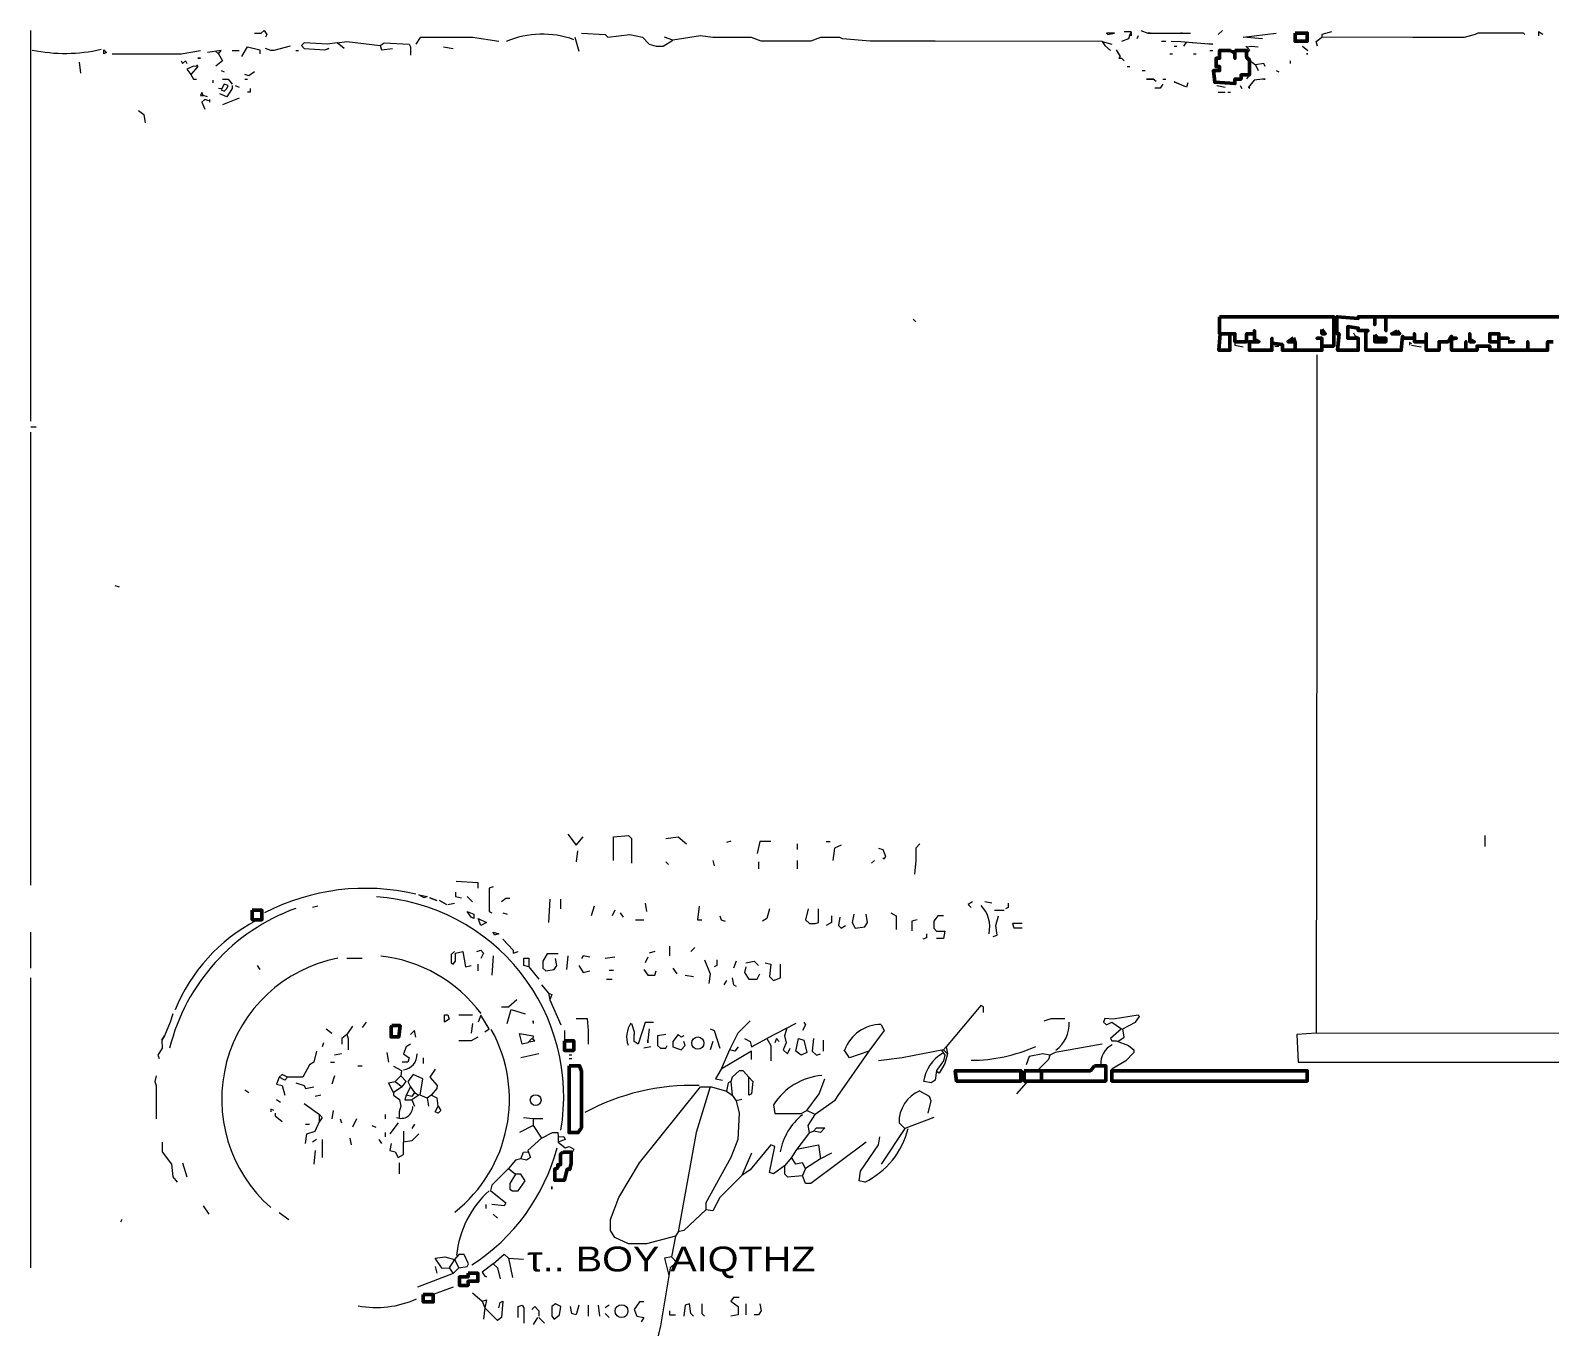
# Model space of a CAD drawing. Header units: metres. Extents: x 0.1 to 33.2, y 0 to 25.4.
# Drawn here: x 0.1 to 7.09, y 19.47 to 25.43 of the extents above; entities that cross this region are included whole.
import ezdxf

# ---------------------------------------------------------------- set-up
doc = ezdxf.new("R2010")
doc.units = ezdxf.units.M
for name, color, linetype, lineweight in [('P2D_GRAMMES', 7, 'Continuous', 18), ('P2D_MIKRA', 8, 'Continuous', 13), ('P2D_TOIXOI', 7, 'Continuous', 50), ('P2D_TOXA', 7, 'Continuous', 18)]:
    doc.layers.add(name, color=color, linetype=linetype, lineweight=lineweight)
doc.layers.add('P2D_KEIMENA', color=7, linetype='Continuous')
doc.styles.add('ARIAL', font='arial.ttf')

msp = doc.modelspace()

# ---------------------------------------------------------------- linework, layer by layer
at = {"layer": 'P2D_GRAMMES'}
for p, q in [((0.103301, 25.428575), (0.103301, 23.631525)), ((2.606675, 25.396825), (2.625725, 25.333325)), ((5.032375, 25.377775), (5.076825, 25.365075)), ((5.165725, 25.422225), (5.133975, 25.422225)), ((5.165725, 25.422225), (5.159375, 25.409525)), ((5.197475, 25.403175), (5.191125, 25.390475)), ((5.210175, 25.428575), (5.241925, 25.416556)), ((5.305425, 25.378416), (5.324475, 25.378416)), ((5.349875, 25.378416), (5.394325, 25.377775)), ((5.407025, 25.355673), (5.421442, 25.375417)), ((5.446651, 25.373225), (5.459256, 25.372129)), ((5.584825, 25.428575), (5.565775, 25.409525)), ((5.919289, 25.415875), (5.919289, 25.390475)), ((5.97535, 25.416556), (5.97535, 25.396825)), ((6.086475, 25.422225), (6.042297, 25.409525)), ((6.042297, 25.409525), (6.042297, 25.396825)), ((1.031875, 25.3365), (1.063625, 25.3365)), ((1.323975, 25.3365), (1.336675, 25.3365)), ((5.343525, 25.320625), (5.356225, 25.320625)), ((5.362575, 25.355673), (5.375275, 25.355673)), ((5.451475, 25.320625), (5.464175, 25.320625)), ((5.527675, 25.3365), (5.540375, 25.3365)), ((5.591175, 25.3365), (5.603875, 25.3365)), ((5.61975, 25.3365), (5.642769, 25.3365)), ((5.709104, 25.29205), (5.737225, 25.269825)), ((5.953125, 25.355673), (5.978525, 25.3365)), ((0.327025, 25.282525), (0.333375, 25.231725)), ((0.873125, 25.262465), (0.841375, 25.225375)), ((0.981075, 25.244425), (0.993775, 25.238075)), ((5.146675, 25.262465), (5.159375, 25.262465)), ((5.216525, 25.244115), (5.229225, 25.244115)), ((5.709104, 25.22422), (5.696438, 25.206325)), ((5.737225, 25.269825), (5.749925, 25.244115)), ((5.832475, 25.244425), (5.845175, 25.238075)), ((5.895975, 25.288875), (5.895975, 25.276175)), ((0.942975, 25.199975), (0.942975, 25.187275)), ((0.968375, 25.162698), (0.983944, 25.161264)), ((5.311775, 25.204921), (5.324475, 25.204921)), ((0.917575, 25.123775), (0.89821, 25.129977)), ((0.103301, 23.580725), (0.103301, 21.497925)), ((4.175125, 21.612225), (4.168775, 21.548725)), ((4.175125, 21.631275), (4.175125, 21.612225)), ((4.175125, 21.631275), (4.175125, 21.612225)), ((2.022475, 21.409025), (2.054225, 21.415375)), ((2.492375, 21.434425), (2.486025, 21.326475)), ((0.103301, 21.282025), (0.103301, 21.116925)), ((2.395008, 21.123275), (2.441575, 21.066125)), ((0.103301, 21.072475), (0.103301, 19.738975)), ((2.454275, 21.040725), (2.486025, 21.002625)), ((2.486025, 21.002625), (2.492375, 20.970875)), ((2.492375, 20.970875), (2.543175, 20.856575)), ((1.584325, 20.850225), (1.558925, 20.812125)), ((2.558785, 20.831175), (2.558785, 20.783104)), ((2.667635, 20.831175), (2.667635, 20.818475)), ((2.667635, 20.831175), (2.667635, 20.818475)), ((2.867025, 20.862925), (2.879725, 20.824825)), ((2.879725, 20.824825), (2.879725, 20.812125)), ((2.879725, 20.824825), (2.879725, 20.812125)), ((3.622675, 20.862925), (3.489325, 20.793075)), ((2.667635, 20.818475), (2.667635, 20.767675)), ((4.314825, 20.754975), (4.302125, 20.742275)), ((4.314825, 20.754975), (4.321175, 20.723225)), ((3.317875, 20.742275), (3.279775, 20.653375)), ((4.302125, 20.742275), (4.321175, 20.723225)), ((3.279775, 20.653375), (3.254375, 20.608925)), ((0.681311, 20.545425), (0.681311, 20.494625)), ((0.681311, 20.545425), (0.681311, 20.532725)), ((1.851025, 20.570825), (1.831975, 20.532725)), ((3.254375, 20.608925), (3.286125, 20.602575)), ((3.305175, 20.551775), (3.330575, 20.532725)), ((0.681311, 20.494625), (0.681311, 20.481925)), ((0.681311, 20.494625), (0.681311, 20.481925)), ((0.681311, 20.481925), (0.681311, 20.424775)), ((1.362075, 20.494625), (1.433262, 20.443825)), ((1.927225, 20.520025), (1.933575, 20.481925)), ((3.375025, 20.513675), (3.349625, 20.507325)), ((3.800475, 20.507325), (3.711575, 20.443825)), ((3.813175, 20.526375), (3.800475, 20.507325)), ((3.813175, 20.526375), (3.800475, 20.507325)), ((4.098925, 20.405725), (4.124325, 20.380325)), ((4.257675, 20.431125), (4.124325, 20.380325)), ((1.819275, 20.367625), (1.819275, 20.316825)), ((2.416175, 20.393025), (2.352675, 20.361275)), ((2.530475, 20.342225), (2.530475, 20.316825)), ((3.686175, 20.361153), (3.705225, 20.367625)), ((4.124325, 20.380325), (4.016375, 20.215225)), ((3.419475, 20.266025), (3.375025, 20.164425)), ((3.787775, 20.266025), (3.736975, 20.240625)), ((2.301875, 20.196175), (2.333625, 20.170447)), ((3.667125, 20.196175), (3.654425, 20.164425)), ((3.736975, 20.240625), (3.667125, 20.196175)), ((3.070225, 19.885025), (3.051175, 19.789775)), ((2.054225, 19.777075), (2.028825, 19.738975)), ((2.047875, 19.713575), (1.882775, 19.650075)), ((1.965325, 19.745325), (1.971675, 19.714766)), ((2.028825, 19.738975), (2.047875, 19.713575)), ((2.073275, 19.738975), (2.047875, 19.713575)), ((2.047875, 19.650075), (1.9558, 19.616015)), ((2.136775, 19.624675), (2.181225, 19.586575)), ((2.181225, 19.586575), (2.193925, 19.554825)), ((2.193925, 19.554825), (2.187575, 19.504025))]:
    msp.add_line(p, q, dxfattribs=at)
for points in [[(1.514475, 25.371425), (1.470025, 25.365075), (1.362075, 25.371425), (1.349375, 25.358725), (1.362075, 25.346025), (1.457325, 25.339675), (1.476375, 25.346025), (1.46685, 25.34285)], [(1.546225, 25.346025), (1.514475, 25.371425), (1.558925, 25.377775), (1.711325, 25.358725)], [(1.711325, 25.358725), (1.730375, 25.371425), (1.844675, 25.365075), (1.851025, 25.352375), (1.851025, 25.314275)], [(2.257425, 25.377775), (2.136775, 25.395337), (1.895475, 25.395337), (1.876425, 25.365075)], [(2.638425, 25.415875), (2.746375, 25.409525), (2.759075, 25.396825), (2.860675, 25.409525), (2.917825, 25.396825), (2.949575, 25.365075), (2.981325, 25.355673), (3.013075, 25.355673), (3.057525, 25.384125), (3.019425, 25.396825)], [(5.032375, 25.377775), (4.264025, 25.378416), (3.965575, 25.378416), (3.838575, 25.390475), (3.825875, 25.395337), (3.736975, 25.395337), (3.692525, 25.378416), (3.463925, 25.378416), (3.419475, 25.395337), (3.241675, 25.395337), (3.184525, 25.403175), (3.057525, 25.384125)], [(5.032375, 25.377775), (5.045075, 25.358725), (5.070475, 25.3365), (5.070475, 25.3365)], [(5.159375, 25.409525), (5.153025, 25.390475), (5.121275, 25.377775)], [(5.165725, 25.422225), (5.165725, 25.403175), (5.159375, 25.409525)], [(5.254625, 25.416556), (5.241925, 25.416556), (5.349875, 25.416556)], [(5.343525, 25.416556), (5.400675, 25.416556), (5.394325, 25.416556)], [(5.394325, 25.377775), (5.540375, 25.365075), (5.515714, 25.367219)], [(5.400675, 25.416556), (5.438775, 25.416556), (5.438775, 25.416556)], [(5.768975, 25.390475), (5.680075, 25.396825), (5.832475, 25.416556)], [(6.022975, 25.355673), (6.016625, 25.377775), (6.042297, 25.396825)], [(6.975475, 25.409525), (6.969125, 25.416556), (6.759575, 25.416556), (6.746875, 25.409525), (6.696075, 25.395337), (6.461125, 25.395337), (6.042297, 25.396825)], [(0.479425, 25.320625), (0.796925, 25.320625), (0.885825, 25.3365)], [(0.873125, 25.300359), (0.885825, 25.300359), (0.873125, 25.300359)], [(0.953905, 25.332425), (0.968375, 25.320625), (0.981075, 25.3365), (0.917575, 25.326975)], [(0.968375, 25.320625), (0.987425, 25.288875), (0.955675, 25.263475)], [(1.076325, 25.307925), (1.101725, 25.352375), (1.158875, 25.339675), (1.158875, 25.320625), (1.158875, 25.320625)], [(1.298575, 25.355673), (1.222375, 25.3365), (1.209675, 25.3365), (1.184275, 25.346025)], [(1.711325, 25.358725), (1.717675, 25.339675), (1.768475, 25.346025)], [(5.095875, 25.339675), (5.114925, 25.307925), (5.108575, 25.300359), (5.121275, 25.300359), (5.133975, 25.288875), (5.133975, 25.288875)], [(5.692775, 25.355673), (5.709104, 25.339675), (5.696438, 25.320625)], [(5.696015, 25.352499), (5.718175, 25.355673), (5.749925, 25.352375)], [(5.972175, 25.320625), (5.978525, 25.320625), (5.972175, 25.320625)], [(0.866775, 25.269825), (0.873125, 25.262465), (0.854075, 25.263475), (0.822325, 25.250775), (0.841375, 25.225375)], [(0.841375, 25.225375), (0.854075, 25.204921), (0.866775, 25.204921), (0.866775, 25.204921)], [(5.781675, 25.262465), (5.775325, 25.276175), (5.737225, 25.269825)], [(5.280025, 25.193625), (5.267325, 25.204921), (5.235575, 25.204921), (5.267325, 25.204921)], [(5.426075, 25.187275), (5.419725, 25.168225), (5.362575, 25.191954), (5.389656, 25.18071)], [(5.775325, 25.204921), (5.781675, 25.204921), (5.768975, 25.204921), (5.730875, 25.199975), (5.705475, 25.168225)], [(5.705475, 25.168225), (5.711825, 25.162698), (5.705475, 25.168225)], [(6.019438, 23.936325), (6.019438, 22.901275), (6.016625, 20.818475)], [(7.263253, 23.180675), (7.263253, 22.063075), (7.267002, 21.389975), (7.27075, 20.816258), (6.016625, 20.818475)], [(2.784475, 21.612225), (2.784475, 21.720175), (2.854325, 21.726525), (2.867025, 21.713825), (2.867025, 21.599525)], [(3.025775, 21.713825), (3.082925, 21.720175), (3.121025, 21.688425)], [(4.194175, 21.688425), (4.175125, 21.669375), (4.175125, 21.631275)], [(1.939925, 21.440775), (1.971675, 21.428075), (1.939925, 21.440775)], [(1.984375, 21.428075), (2.016125, 21.409025), (1.984375, 21.428075)], [(4.524375, 21.415375), (4.492625, 21.421725), (4.492625, 21.421725)], [(4.302125, 21.358225), (4.276725, 21.358225), (4.257675, 21.332825), (4.257675, 21.301075), (4.270375, 21.287921), (4.308475, 21.287921), (4.302125, 21.254085), (4.270375, 21.254085)], [(4.530725, 21.262975), (4.549775, 21.269325), (4.543425, 21.313775), (4.556125, 21.358225)], [(2.276475, 21.250275), (2.3241, 21.199475), (2.3241, 21.186775), (2.346325, 21.193125), (2.346325, 21.193125)], [(2.339975, 20.970875), (2.301875, 20.938191), (2.270125, 20.938191)], [(2.486025, 21.002625), (2.500539, 20.996275), (2.492375, 20.970875)], [(0.758825, 20.907375), (0.746125, 20.869275), (0.720725, 20.805775)], [(2.193925, 20.824825), (2.212975, 20.837525), (2.174875, 20.901025), (2.162175, 20.869275)], [(2.295525, 20.862925), (2.314575, 20.926425), (2.378075, 20.907375)], [(4.486275, 20.913725), (4.486275, 20.939125), (4.473575, 20.945475), (4.314825, 20.754975)], [(5.104441, 20.779839), (5.133975, 20.799425), (5.127625, 20.837525), (5.184775, 20.869275), (5.203825, 20.894675), (5.197475, 20.901025), (5.083175, 20.881975), (5.045075, 20.885227), (5.038725, 20.869275), (5.051425, 20.856575), (5.076825, 20.869275), (5.121275, 20.837525), (5.070475, 20.793075), (5.076825, 20.783104), (5.095875, 20.783104), (5.153025, 20.761325), (5.178425, 20.742275), (5.178425, 20.729575), (5.140325, 20.691475), (5.076183, 20.653375), (5.076183, 20.608925)], [(1.876425, 20.799425), (1.870075, 20.831175), (1.851025, 20.812125)], [(2.613025, 20.885227), (2.663825, 20.885227), (2.667635, 20.831175)], [(2.968625, 20.867773), (2.930525, 20.867773), (2.898775, 20.767675), (2.879725, 20.780375), (2.879725, 20.812125)], [(3.413125, 20.875625), (3.355975, 20.818475), (3.317875, 20.742275)], [(3.582101, 20.841672), (3.571875, 20.805775), (3.578225, 20.774025), (3.565525, 20.742275), (3.584575, 20.723225), (3.597275, 20.748625)], [(4.016375, 20.856575), (4.029075, 20.831175), (3.959225, 20.735925), (3.813175, 20.526375)], [(4.765675, 20.875625), (4.797425, 20.885227), (4.860925, 20.885227), (4.860925, 20.885227)], [(0.708025, 20.786725), (0.70866, 20.748625), (0.688975, 20.716875), (0.695325, 20.701)], [(0.720725, 20.805775), (0.708025, 20.786725), (0.720725, 20.805775)], [(1.558925, 20.812125), (1.535642, 20.793075), (1.535642, 20.767675)], [(1.558925, 20.812125), (1.56467, 20.793075), (1.56467, 20.742275)], [(1.851025, 20.767675), (1.831975, 20.754975), (1.819275, 20.723225), (1.844675, 20.704175), (1.838325, 20.684721), (1.812925, 20.684721)], [(2.161721, 20.799425), (2.130425, 20.783104), (2.073275, 20.783104), (2.073275, 20.783104)], [(2.395314, 20.778564), (2.422525, 20.783104), (2.409825, 20.793075), (2.390775, 20.774025), (2.365375, 20.767675), (2.352675, 20.816258), (2.416175, 20.805775), (2.413753, 20.789991)], [(3.358092, 20.754975), (3.343275, 20.735925), (3.317875, 20.742275)], [(3.387725, 20.793075), (3.413125, 20.780375), (3.419475, 20.754975), (3.489325, 20.793075)], [(3.489325, 20.793075), (3.508375, 20.761325), (3.508375, 20.691475)], [(5.032375, 20.767675), (4.816475, 20.729575), (4.791075, 20.716875)], [(6.016625, 20.818475), (5.927725, 20.812125), (5.934075, 20.684721), (7.186155, 20.684721)], [(1.419225, 20.735925), (1.406525, 20.685125), (1.387475, 20.672425), (1.355725, 20.615275), (1.285875, 20.615275), (1.273175, 20.602575), (1.247775, 20.615275)], [(3.419475, 20.697825), (3.419475, 20.735925), (3.279775, 20.653375)], [(3.959225, 20.735925), (3.870325, 20.704175), (3.844925, 20.742275)], [(4.302125, 20.742275), (4.111625, 20.704175), (4.003675, 20.691475)], [(4.293577, 20.740565), (4.308475, 20.716875), (4.302125, 20.691475), (4.270375, 20.647025), (4.264025, 20.602575), (4.244975, 20.589875), (4.213225, 20.596225)], [(4.321175, 20.723225), (4.308475, 20.678775), (4.283075, 20.634325), (4.269613, 20.641691)], [(4.791075, 20.716875), (4.759325, 20.723225), (4.695825, 20.710525), (4.683125, 20.672425)], [(4.791075, 20.716875), (4.784725, 20.697825), (4.733925, 20.645464)], [(0.681311, 20.621625), (0.676275, 20.596225), (0.681311, 20.577175), (0.681311, 20.545425)], [(1.247775, 20.615275), (1.235075, 20.583525), (1.260475, 20.577175), (1.273175, 20.532725)], [(1.285875, 20.615275), (1.260475, 20.627975), (1.247775, 20.615275)], [(1.773254, 20.545425), (1.749425, 20.589875), (1.781175, 20.596225), (1.812925, 20.570825), (1.831975, 20.596225), (1.806575, 20.621625), (1.781175, 20.596225)], [(1.773254, 20.666075), (1.809956, 20.647025), (1.806575, 20.621625)], [(1.927225, 20.520025), (1.895475, 20.532725), (1.908175, 20.608925), (1.863725, 20.627975), (1.838325, 20.596225), (1.851025, 20.570825)], [(1.965325, 20.653375), (1.939925, 20.615275), (1.973629, 20.577175), (1.971675, 20.564475), (1.946275, 20.532725)], [(3.406775, 20.615275), (3.381375, 20.645464), (3.362325, 20.645464), (3.330575, 20.615275), (3.324225, 20.596225)], [(1.812925, 20.570825), (1.773254, 20.545425), (1.773254, 20.532725), (1.800225, 20.513675), (1.806575, 20.481925), (1.799194, 20.456525), (1.799194, 20.431125)], [(1.851025, 20.570825), (1.870075, 20.545425), (1.857375, 20.526375), (1.831975, 20.532725), (1.825625, 20.511807), (1.857375, 20.511807), (1.870075, 20.481925)], [(1.870075, 20.545425), (1.889125, 20.532725), (1.857375, 20.511807)], [(3.070225, 19.885025), (2.936875, 19.850034), (2.854325, 19.850034), (2.790825, 19.878675), (2.771775, 19.910425), (2.771775, 19.961225), (2.809875, 20.062825), (2.905125, 20.221575), (3.184525, 20.570825), (3.235325, 20.570825), (3.305175, 20.551775)], [(3.228975, 20.570825), (3.165475, 20.361275), (3.082925, 19.904075)], [(3.324225, 20.596225), (3.311525, 20.589875), (3.305175, 20.551775)], [(3.324225, 20.596225), (3.330575, 20.532725), (3.349625, 20.507325)], [(3.686175, 20.361153), (3.679825, 20.393025), (3.711575, 20.443825), (3.673475, 20.462875), (3.730625, 20.539075), (3.756025, 20.608925), (3.756025, 20.608925)], [(4.232275, 20.450175), (4.244975, 20.507325), (4.238625, 20.526375), (4.194175, 20.551775)], [(1.978025, 20.481925), (1.973629, 20.520025), (1.946275, 20.532725), (1.927225, 20.520025)], [(3.349625, 20.507325), (3.362325, 20.450175), (3.355975, 20.329525), (3.324225, 20.246975), (3.209925, 20.037425), (3.209925, 20.005675)], [(3.521075, 20.488275), (3.527425, 20.448443), (3.648075, 20.448443), (3.673475, 20.462875)], [(1.368425, 20.310475), (1.374775, 20.354925), (1.412875, 20.367625), (1.433262, 20.412075), (1.433262, 20.443825), (1.444625, 20.431125), (1.433262, 20.412075)], [(2.371725, 20.431125), (2.416175, 20.425833), (2.460625, 20.425833)], [(2.416175, 20.425833), (2.416175, 20.393025), (2.454275, 20.335875), (2.505075, 20.361153), (2.52857, 20.361275), (2.530475, 20.342225)], [(1.889125, 20.354925), (1.857375, 20.323175), (1.819275, 20.316825)], [(2.454275, 20.335875), (2.390775, 20.278725), (2.403475, 20.246975), (2.384425, 20.234275), (2.359025, 20.240625), (2.333625, 20.234275), (2.301875, 20.196175)], [(2.530475, 20.342225), (2.555875, 20.342622), (2.562225, 20.329525), (2.530475, 20.316825)], [(3.686175, 20.361153), (3.622675, 20.278725), (3.603625, 20.246975)], [(3.940175, 20.132675), (3.914775, 20.139025), (3.921125, 20.183475), (4.003675, 20.304125), (4.010025, 20.342225)], [(1.762125, 20.310475), (1.755775, 20.278725), (1.781175, 20.272375), (1.793875, 20.246975), (1.819275, 20.259675), (1.819275, 20.316825)], [(2.359025, 20.240625), (2.371725, 20.271581), (2.393238, 20.272567)], [(2.530475, 20.316825), (2.562225, 20.291425), (2.581275, 20.297775)], [(2.581275, 20.297775), (2.602345, 20.285075), (2.5908, 20.259675)], [(3.571875, 20.208875), (3.521075, 20.170775), (3.502025, 20.177125), (3.527425, 20.297775), (3.508375, 20.304125), (3.413125, 20.189825), (3.375025, 20.164425)], [(3.627405, 20.284865), (3.727283, 20.304125), (3.736975, 20.240625)], [(3.946525, 20.316825), (3.692525, 20.126779), (3.667125, 20.126779), (3.654425, 20.164425)], [(1.799194, 20.221575), (1.799194, 20.170775), (1.799194, 20.170775)], [(2.301875, 20.196175), (2.225675, 20.119975), (2.219325, 20.094575), (2.289175, 20.037425), (2.282825, 20.024725), (2.225675, 20.031075)], [(3.667125, 20.196175), (3.654425, 20.221575), (3.622675, 20.215225), (3.603625, 20.246975), (3.571875, 20.208875)], [(3.571875, 20.208875), (3.571875, 20.170775), (3.584575, 20.158075), (3.654425, 20.164425)], [(3.375025, 20.164425), (3.273425, 20.062825), (3.241675, 20.001895), (3.209925, 20.005675)], [(2.500539, 20.100925), (2.500539, 20.113625), (2.500539, 20.100925)], [(3.209925, 20.005675), (3.108325, 19.910425), (3.082925, 19.904075), (3.070225, 19.885025)], [(2.02963, 19.737365), (1.997075, 19.736963), (1.965325, 19.783425), (2.009775, 19.789775), (2.054225, 19.777075)], [(2.232025, 19.758025), (2.282825, 19.802475), (2.301875, 19.783425), (2.320925, 19.694525), (2.320925, 19.694525)], [(2.301875, 19.783425), (2.371725, 19.779694), (2.371725, 19.779694)], [(3.051175, 19.789775), (3.076575, 19.764375), (3.044825, 19.738975), (3.000375, 19.472275), (2.943225, 19.230975)], [(3.051175, 19.789775), (3.019425, 19.783425), (3.03899, 19.703964)], [(2.232025, 19.758025), (2.181225, 19.719925), (2.193925, 19.700875)], [(2.232025, 19.758025), (2.251075, 19.738975), (2.263775, 19.688175)], [(2.193925, 19.700875), (2.200275, 19.697372), (2.193925, 19.700875)], [(2.181225, 19.586575), (2.200275, 19.592925), (2.193925, 19.554825)], [(2.257425, 19.554825), (2.263775, 19.580225), (2.276475, 19.586575), (2.270125, 19.510375), (2.251075, 19.497675), (2.193925, 19.554825)]]:
    msp.add_lwpolyline(points, dxfattribs=at)
for points in [[(5.089525, 25.416556), (5.051425, 25.416556), (5.057775, 25.409525)], [(0.454025, 25.326975), (0.441325, 25.320625), (0.441325, 25.339675)], [(0.981075, 25.155525), (0.993775, 25.149175), (1.006475, 25.161875), (1.012825, 25.174575), (0.993775, 25.180925)], [(0.898525, 25.129306), (0.892175, 25.142825), (0.885825, 25.129306)], [(1.889125, 21.453475), (1.927225, 21.447125), (1.914525, 21.440775)], [(2.130425, 21.351875), (2.111375, 21.377275), (2.143125, 21.364575), (2.143125, 21.345525)], [(2.162175, 21.345525), (2.200275, 21.326475), (2.174875, 21.313775)], [(2.232025, 21.282025), (2.257425, 21.275675), (2.238375, 21.269325)], [(2.395008, 21.123275), (2.372553, 21.129625), (2.372553, 21.163643), (2.395008, 21.163643)], [(3.406775, 20.615275), (3.425825, 20.596225), (3.419475, 20.539075), (3.406775, 20.532725)], [(1.978025, 20.481925), (1.990725, 20.462875), (1.978025, 20.450175), (1.965325, 20.456525)], [(3.705225, 20.367625), (3.717925, 20.382909), (3.756025, 20.382909), (3.736975, 20.361275)], [(2.333625, 20.170447), (2.308225, 20.126325), (2.308225, 20.100925), (2.320925, 20.093554), (2.346325, 20.093554), (2.378075, 20.139025), (2.359025, 20.170447)], [(2.054225, 19.777075), (2.073275, 19.738975), (2.111375, 19.745325), (2.117725, 19.758025), (2.098675, 19.801121), (2.073275, 19.801121)]]:
    msp.add_lwpolyline(points, close=True, dxfattribs=at)
at = {"layer": 'P2D_MIKRA'}
for p, q in [((2.003425, 25.352375), (2.047875, 25.346025)), ((1.044575, 25.174575), (1.063625, 25.168225)), ((1.089025, 25.204921), (1.101725, 25.204921)), ((5.559425, 25.174575), (5.597525, 25.168225)), ((5.667375, 25.174575), (5.673725, 25.161875)), ((0.9271, 25.111075), (0.9271, 25.098375)), ((1.063625, 25.117425), (0.987425, 25.085675)), ((5.565775, 25.144779), (5.597525, 25.144779)), ((5.610225, 25.144779), (5.622925, 25.144779)), ((4.162425, 24.101425), (4.175125, 24.088725)), ((5.826125, 23.977108), (5.845175, 23.977108)), ((6.454775, 23.980775), (6.499225, 23.974425)), ((0.104775, 23.605578), (0.130175, 23.605578)), ((0.492125, 22.875875), (0.511175, 22.869525)), ((3.324225, 21.701125), (3.305175, 21.694775)), ((3.629025, 21.688425), (3.629025, 21.663025)), ((3.762375, 21.699009), (3.781425, 21.699009)), ((6.791325, 21.726525), (6.791325, 21.675725)), ((2.619375, 21.656675), (2.613025, 21.605875)), ((3.025775, 21.605875), (3.038475, 21.593175)), ((3.241675, 21.612225), (3.248025, 21.586825)), ((3.451225, 21.605875), (3.451225, 21.574125)), ((3.629025, 21.612225), (3.629025, 21.574125)), ((3.984625, 21.612225), (3.971925, 21.599525)), ((1.425575, 21.402675), (1.400175, 21.396325)), ((2.111375, 21.447125), (2.136775, 21.421725)), ((2.541588, 21.434425), (2.541588, 21.389975)), ((2.695575, 21.402675), (2.682875, 21.358225)), ((2.790825, 21.383625), (2.778125, 21.358225)), ((2.930525, 21.415375), (2.936875, 21.377275)), ((4.537075, 21.383438), (4.581525, 21.383438)), ((2.276475, 21.370925), (2.295525, 21.364575)), ((2.816225, 21.370925), (2.828925, 21.351875)), ((2.886075, 21.339922), (2.924175, 21.339922)), ((2.232025, 21.174075), (2.225675, 21.085175)), ((2.574925, 21.174075), (2.568575, 21.110575)), ((2.974975, 21.193125), (2.949575, 21.186775)), ((3.042516, 21.218525), (3.042516, 21.174075)), ((3.159125, 21.212175), (3.140075, 21.193125)), ((1.146175, 21.129625), (1.158875, 21.110575)), ((1.558925, 21.163643), (1.628775, 21.163643)), ((2.161721, 21.135975), (2.161721, 21.104225)), ((2.790825, 21.167725), (2.746375, 21.161375)), ((2.765425, 21.108194), (2.784475, 21.108194)), ((2.943225, 21.167725), (2.930525, 21.142325)), ((3.057525, 21.116925), (3.076575, 21.091525)), ((3.349625, 21.148675), (3.336925, 21.116925)), ((2.752725, 21.066125), (2.778125, 21.066125)), ((3.114675, 21.085175), (3.152775, 21.078825)), ((3.305175, 21.059775), (3.292475, 21.040725)), ((2.073275, 20.902827), (2.136775, 20.902827)), ((1.463675, 20.837525), (1.489075, 20.818475)), ((1.647825, 20.869275), (1.628775, 20.843875)), ((2.136775, 20.862925), (2.130425, 20.818475)), ((2.949575, 20.837525), (2.943225, 20.786725)), ((1.450975, 20.774025), (1.444625, 20.754975)), ((2.955925, 20.754975), (2.924175, 20.748625)), ((3.241675, 20.780375), (3.228975, 20.742275)), ((3.749675, 20.786725), (3.749675, 20.735925)), ((1.482725, 20.684721), (1.501775, 20.684721)), ((1.533525, 20.723225), (1.501775, 20.716875)), ((1.743075, 20.729575), (1.749425, 20.685125)), ((1.909649, 20.704175), (1.909649, 20.678775)), ((2.441575, 20.723225), (2.359025, 20.704175)), ((2.581275, 20.719344), (2.593975, 20.719344)), ((2.581275, 20.701), (2.593975, 20.701)), ((1.501775, 20.621625), (1.489075, 20.583525)), ((1.609725, 20.668199), (1.628775, 20.668199)), ((1.089025, 20.558125), (1.108075, 20.545425)), ((4.683125, 20.589875), (4.638675, 20.539075)), ((1.235075, 20.513675), (1.254125, 20.500975)), ((1.438275, 20.532725), (1.412875, 20.526375)), ((1.495425, 20.462875), (1.489075, 20.424775)), ((1.527175, 20.424775), (1.533525, 20.405725)), ((1.603375, 20.424775), (1.584325, 20.386675)), ((1.735455, 20.443825), (1.735455, 20.424775)), ((1.793875, 20.405725), (1.755775, 20.354925)), ((1.368425, 20.399375), (1.387475, 20.399375)), ((1.571625, 20.335875), (1.577975, 20.304125)), ((1.673225, 20.393025), (1.692275, 20.386675)), ((1.735455, 20.361275), (1.735455, 20.342225)), ((1.870075, 20.399375), (1.857375, 20.380325)), ((1.419225, 20.329525), (1.400175, 20.316825)), ((1.412875, 20.278725), (1.406525, 20.215225)), ((1.444625, 20.329525), (1.444625, 20.246975)), ((1.704975, 20.329525), (1.717675, 20.310475)), ((0.803275, 20.221575), (0.822325, 20.158075)), ((0.898525, 20.024725), (0.923925, 19.986625)), ((1.247775, 19.992975), (1.292225, 19.961225)), ((2.197554, 20.031075), (2.197554, 20.012025)), ((2.232025, 19.986625), (2.251075, 19.967575)), ((0.523875, 19.961225), (0.517525, 19.948525)), ((2.667635, 19.567525), (2.667635, 19.516725)), ((2.714625, 19.567525), (2.720975, 19.516725)), ((2.765425, 19.567525), (2.746375, 19.554825)), ((3.394075, 19.573875), (3.394075, 19.523075)), ((2.435225, 19.510375), (2.416175, 19.478625)), ((2.441575, 19.510375), (2.466975, 19.484975)), ((2.746375, 19.529425), (2.765425, 19.510375))]:
    msp.add_line(p, q, dxfattribs=at)
for points in [[(1.133475, 25.416556), (1.146175, 25.416556), (1.165225, 25.415875), (1.177925, 25.428575), (1.190625, 25.409525), (1.184275, 25.396825)], [(7.058025, 25.409525), (7.038975, 25.422225), (7.038975, 25.403175)], [(0.796925, 25.288875), (0.803275, 25.276175), (0.815975, 25.288875), (0.822325, 25.276175)], [(1.133475, 25.238075), (1.108075, 25.219025), (1.089025, 25.225375)], [(1.031875, 25.174575), (1.031875, 25.161875), (1.006475, 25.123775), (0.974725, 25.136475)], [(0.987425, 25.204921), (1.012825, 25.204921), (1.031875, 25.180925)], [(1.114425, 25.161875), (1.114425, 25.144779), (1.101725, 25.144779)], [(5.311775, 25.180925), (5.299075, 25.162698), (5.273675, 25.162698)], [(0.923925, 25.104725), (0.904875, 25.111075), (0.892175, 25.098375), (0.904875, 25.066625)], [(0.600075, 25.060275), (0.625475, 25.041225), (0.631825, 25.003125)], [(6.188075, 24.037925), (6.194425, 24.025225), (6.210019, 24.018875), (6.210019, 23.974425)], [(5.642769, 24.018875), (5.642769, 23.980775), (5.680075, 23.974425)], [(6.099175, 23.987125), (6.092825, 23.977108), (6.048375, 23.977108)], [(6.454775, 23.987125), (6.445956, 23.993475), (6.445956, 23.980775)], [(6.613525, 23.993475), (6.607175, 23.997035), (6.619875, 23.997035)], [(2.574925, 21.732875), (2.613025, 21.682075), (2.644775, 21.720175)], [(3.508375, 21.699009), (3.457575, 21.699009), (3.444875, 21.643975)], [(3.832225, 21.682075), (3.800475, 21.669375), (3.794125, 21.612225)], [(4.003675, 21.669375), (4.022725, 21.663025), (4.035425, 21.631275), (4.029075, 21.618575), (4.022725, 21.624925)], [(2.058307, 21.466175), (2.058307, 21.447125), (2.085975, 21.440775)], [(2.060575, 21.516975), (2.161721, 21.510625), (2.161721, 21.485225)], [(2.232025, 21.491575), (2.212975, 21.485225), (2.212975, 21.377275), (2.225675, 21.370925)], [(2.308225, 21.437889), (2.289175, 21.437889), (2.270125, 21.421725)], [(3.178175, 21.402675), (3.171825, 21.339922), (3.190875, 21.339922)], [(3.502025, 21.389975), (3.489325, 21.345525), (3.470275, 21.332825)], [(3.679825, 21.389975), (3.667125, 21.339175), (3.686175, 21.32213), (3.711575, 21.32213), (3.727283, 21.326475), (3.727283, 21.389975)], [(4.435475, 21.421725), (4.416425, 21.409025), (4.429125, 21.396325)], [(4.600575, 21.415375), (4.600575, 21.396325), (4.587875, 21.389975)], [(3.273425, 21.358225), (3.279775, 21.339175), (3.298825, 21.332825)], [(3.787775, 21.358225), (3.787775, 21.326475), (3.762375, 21.313775)], [(3.825875, 21.351875), (3.819525, 21.313775), (3.832225, 21.301075), (3.851275, 21.313775)], [(3.889375, 21.364575), (3.883025, 21.326475), (3.895725, 21.301075), (3.940175, 21.307425), (3.952875, 21.326475), (3.946525, 21.364575)], [(4.060825, 21.370925), (4.084357, 21.358225), (4.084357, 21.294725)], [(4.181475, 21.339175), (4.156349, 21.332825), (4.156349, 21.288375)], [(4.664075, 21.32213), (4.619625, 21.32213), (4.625975, 21.301898), (4.664075, 21.301898)], [(4.223703, 21.275675), (4.223703, 21.256625), (4.206875, 21.250275)], [(2.054225, 21.193125), (2.038851, 21.180425), (2.038851, 21.142325), (2.047875, 21.135975), (2.058307, 21.148675), (2.058307, 21.186775), (2.092325, 21.193125), (2.105025, 21.123275), (2.130425, 21.129625)], [(2.155825, 21.193125), (2.174875, 21.199475), (2.187575, 21.186775), (2.174875, 21.161375)], [(2.530475, 21.182542), (2.479675, 21.182542), (2.460625, 21.148675), (2.460625, 21.116925), (2.473325, 21.104225), (2.511425, 21.110575), (2.524125, 21.129625), (2.517775, 21.161375)], [(2.676525, 21.167725), (2.644775, 21.174075), (2.638425, 21.161375)], [(2.625725, 21.129625), (2.644775, 21.097875), (2.676525, 21.104225)], [(2.924175, 21.110575), (2.943225, 21.085175), (2.974975, 21.085175), (2.981325, 21.104225)], [(3.203575, 21.155025), (3.228975, 21.091525), (3.222625, 21.047075)], [(3.260725, 21.155025), (3.260725, 21.129625), (3.248025, 21.123275)], [(3.394075, 21.123275), (3.387725, 21.097875), (3.406775, 21.066125), (3.444875, 21.066125), (3.457575, 21.091525)], [(3.394075, 21.142325), (3.432175, 21.148675), (3.451225, 21.129625)], [(3.482975, 21.142325), (3.508375, 21.135975), (3.502025, 21.078825), (3.521075, 21.059775), (3.552825, 21.072475), (3.552825, 21.135975)], [(3.330575, 21.072475), (3.336925, 21.040725), (3.349625, 21.034375)], [(2.416175, 20.869275), (2.416175, 20.875625), (2.416175, 20.862925)], [(3.228975, 20.837525), (3.248025, 20.831175), (3.273425, 20.748625)], [(3.660775, 20.869275), (3.667125, 20.856575), (3.654425, 20.831175)], [(2.943225, 20.786725), (2.943225, 20.774025), (2.943225, 20.786725)], [(3.025775, 20.812125), (2.987675, 20.805775), (2.987675, 20.761325), (3.000375, 20.748625), (3.025775, 20.748625), (3.032125, 20.761325)], [(3.108325, 20.805775), (3.095625, 20.799425), (3.082925, 20.812125), (3.057525, 20.780375), (3.057525, 20.754975), (3.095625, 20.742275), (3.114675, 20.761325), (3.108325, 20.780375)], [(3.546475, 20.780375), (3.533775, 20.793075), (3.527425, 20.774025)], [(3.705225, 20.793075), (3.698875, 20.735925), (3.717925, 20.716875), (3.736975, 20.723225)], [(1.323975, 20.589875), (1.362075, 20.577175), (1.368425, 20.564475), (1.406525, 20.570825)], [(1.222375, 20.462875), (1.20904, 20.469225), (1.20904, 20.456525)], [(1.228725, 20.450175), (1.228725, 20.437475), (1.260475, 20.412075)], [(0.70866, 20.316825), (0.70866, 20.272375), (0.752475, 20.215225), (0.758825, 20.158075), (0.777875, 20.132675)], [(2.345748, 19.510375), (2.345748, 19.561175), (2.365375, 19.567525), (2.372553, 19.554825), (2.372553, 19.484975)], [(2.625725, 19.567525), (2.613025, 19.523075), (2.593975, 19.529425), (2.587625, 19.561175)], [(2.924175, 19.582967), (2.905125, 19.582967), (2.879725, 19.548475), (2.892425, 19.516725), (2.924175, 19.510375), (2.911475, 19.491325)], [(3.152775, 19.516725), (3.140075, 19.529425), (3.133725, 19.573875), (3.114675, 19.567525), (3.108325, 19.516725)], [(3.190875, 19.573875), (3.190875, 19.529425), (3.203575, 19.516725)], [(3.362325, 19.602635), (3.336925, 19.602635), (3.324225, 19.586575), (3.358092, 19.561175), (3.358092, 19.523075), (3.324225, 19.516725)], [(3.457575, 19.573875), (3.463925, 19.542125), (3.451225, 19.522678), (3.432175, 19.522678)], [(2.409825, 19.548475), (2.422525, 19.561175), (2.441575, 19.542125), (2.441575, 19.516725)], [(3.042516, 19.542125), (3.042516, 19.522678), (3.070225, 19.522678)]]:
    msp.add_lwpolyline(points, dxfattribs=at)
for points in [[(2.007394, 20.902827), (2.022475, 20.902827), (2.028825, 20.881975), (2.007394, 20.869275)], [(3.635375, 20.793075), (3.660775, 20.786725), (3.673475, 20.729575), (3.648075, 20.716875), (3.622675, 20.735925)], [(2.536825, 19.523075), (2.543175, 19.561175), (2.517775, 19.573875), (2.500539, 19.561175), (2.500539, 19.516725), (2.511425, 19.504025)]]:
    msp.add_lwpolyline(points, close=True, dxfattribs=at)
at = {"layer": 'P2D_TOIXOI'}
for points in [[(5.919289, 25.416556), (5.919289, 25.378416), (5.97535, 25.378416), (5.97535, 25.416556)], [(5.642769, 25.3365), (5.642769, 25.300359), (5.642769, 25.300359), (5.642769, 25.3238), (5.61975, 25.3365), (5.571702, 25.3365), (5.571702, 25.300359), (5.55625, 25.300359), (5.55625, 25.262465), (5.571702, 25.262465), (5.571702, 25.244115), (5.54355, 25.244115), (5.5499, 25.19045), (5.642769, 25.1841), (5.642769, 25.204921), (5.67055, 25.204921), (5.67055, 25.22422), (5.709104, 25.22422), (5.709104, 25.29205), (5.696438, 25.30475), (5.696438, 25.3365)], [(5.571702, 24.112148), (5.571702, 24.034148), (5.619262, 24.034148), (5.619262, 24.034148), (5.5753, 24.034148), (5.56895, 23.958154), (5.619262, 23.958154), (5.619262, 24.034148), (5.642769, 24.034148), (5.642769, 23.997035), (5.696438, 23.997035), (5.696438, 24.034148), (5.732096, 24.034148), (5.732096, 24.048641), (5.732096, 24.048641), (5.732096, 24.00935), (5.7531, 23.997035), (5.709104, 23.997035), (5.709104, 23.958154), (5.812944, 23.958154), (5.812944, 24.013398), (5.812944, 24.013398), (5.812944, 23.9903), (5.86105, 23.98395), (5.86105, 23.958154), (5.919289, 23.958154), (5.919289, 23.997035), (5.919289, 23.997035), (5.919289, 23.958154), (6.042297, 23.958154), (6.042297, 24.013398), (6.019438, 24.013398), (6.019438, 24.013398), (6.042297, 24.013398), (6.042297, 23.977108), (6.097307, 23.977108), (6.097307, 23.997035), (6.097307, 23.997035), (6.097307, 24.112148)], [(6.042297, 24.0538), (6.0579, 24.034148), (6.042297, 24.034148)], [(6.3881, 24.04745), (6.4008, 24.034148), (6.3627, 24.034148)], [(6.722533, 24.034148), (6.722533, 24.034148), (6.722533, 24.00935), (6.7437, 23.997035), (6.722533, 23.997035)], [(5.91185, 24.0157), (5.9182, 23.997035), (5.88645, 23.997035)], [(6.285653, 24.0284), (6.2992, 24.013398), (6.3373, 24.013398), (6.3373, 23.997035), (6.285653, 23.997035)], [(6.899275, 23.997035), (6.924887, 23.997035), (6.924887, 23.997035), (6.899275, 23.997035)], [(1.12395, 21.383438), (1.12395, 21.339922), (1.1684, 21.339922), (1.1684, 21.383438)], [(1.7653, 20.8534), (1.76236, 20.84705), (1.76236, 20.800941), (1.79705, 20.800941), (1.8034, 20.8534)], [(2.558785, 20.783104), (2.558785, 20.7391), (2.602345, 20.7391), (2.602345, 20.783104)], [(2.580704, 20.668199), (2.580704, 20.598085), (2.580704, 20.598085), (2.580704, 20.361153), (2.62255, 20.361153), (2.637341, 20.3835), (2.637341, 20.469726), (2.637341, 20.469726), (2.637341, 20.64385), (2.6289, 20.668199)], [(4.36245, 20.645464), (4.3561, 20.645464), (4.36245, 20.598085), (4.658783, 20.598085), (4.658783, 20.645464)], [(4.6736, 20.645464), (4.6736, 20.598085), (4.752542, 20.598085), (4.752542, 20.645464)], [(4.99745, 20.668199), (4.9784, 20.645464), (4.752542, 20.645464), (4.752542, 20.598085), (4.9149, 20.598085), (4.9149, 20.598085), (5.048722, 20.598085), (5.048722, 20.668199)], [(5.461, 20.645464), (5.45465, 20.645464), (5.076183, 20.645464), (5.076183, 20.598085), (5.97535, 20.598085), (5.97535, 20.645464)], [(2.5527, 20.271581), (2.541588, 20.26285), (2.541588, 20.212991), (2.52857, 20.212991), (2.52857, 20.19935), (2.5146, 20.193), (2.5146, 20.1422), (2.55905, 20.1422), (2.57175, 20.192332), (2.58445, 20.192332), (2.5908, 20.2184), (2.5908, 20.271581)], [(2.116015, 19.714766), (2.116015, 19.697372), (2.076594, 19.697372), (2.076594, 19.658656), (2.116015, 19.658656), (2.116015, 19.677334), (2.161721, 19.677334), (2.161721, 19.714766)], [(1.909649, 19.616015), (1.909649, 19.582967), (1.9558, 19.582967), (1.9558, 19.616015)]]:
    msp.add_lwpolyline(points, close=True, dxfattribs=at)
msp.add_lwpolyline([(7.900194, 24.112148), (6.3373, 24.112148), (6.3373, 24.048641), (6.3373, 24.048641), (6.3373, 24.112148), (6.285653, 24.112148), (6.285653, 24.075343), (6.285653, 24.075343), (6.285653, 24.112148), (6.210019, 24.112148), (6.210019, 24.1046), (6.11505, 24.112148), (6.111649, 24.112148), (6.111649, 24.034148), (6.1214, 24.034148), (6.11505, 23.958154), (6.210019, 23.958154), (6.210019, 24.013398), (6.161345, 24.013398), (6.161345, 24.0665), (6.210019, 24.06015), (6.210019, 24.048641), (6.25475, 24.048641), (6.244353, 24.0411), (6.244353, 23.958154), (6.40715, 23.958154), (6.4135, 24.02205), (6.41985, 24.013398), (6.467719, 24.013398), (6.467719, 24.034148), (6.467719, 24.034148), (6.467719, 23.997035), (6.522256, 23.997035), (6.522256, 24.034148), (6.522256, 24.034148), (6.522256, 23.958154), (6.581775, 23.958154), (6.581775, 23.997035), (6.62305, 23.997035), (6.638758, 24.02205), (6.638758, 24.013398), (6.66115, 24.013398), (6.638758, 24.00935), (6.638758, 23.958154), (6.704806, 23.958154), (6.704806, 23.997035), (6.704806, 23.997035), (6.704806, 23.958154), (6.7564, 23.958154), (6.7564, 23.977108), (6.814297, 23.977108), (6.814297, 23.958154), (6.856488, 23.958154), (6.856488, 23.997035), (6.814297, 23.997035), (6.814297, 24.034148), (6.856488, 24.034148), (6.856488, 24.013398), (6.899275, 24.013398), (6.899275, 24.013398), (6.856488, 24.013398), (6.856488, 23.958154), (6.989227, 23.958154), (6.989227, 23.997035), (6.989227, 23.997035), (6.989227, 23.958154), (7.08025, 23.958154), (7.08025, 23.997035), (7.10565, 23.997035)], dxfattribs=at)
at = {"layer": 'P2D_TOXA'}
for centre, radius in [((3.172708, 20.772701), 0.028278), ((2.426824, 20.51068), 0.02469), ((2.821969, 19.540115), 0.029567)]:
    msp.add_circle(centre, radius, dxfattribs=at)
for centre, radius, start, end in [((2.457892, 24.986382), 0.424919, 70.074793, 112.985983), ((0.261822, 26.062015), 0.739243, 258.315636, 283.00282), ((1.643204, 20.474613), 1.009483, 76.681997, 117.278928), ((1.635995, 20.526464), 0.919906, 109.843368, 165.96456), ((1.635995, 20.526464), 0.919906, 350.348282, 86.325331), ((4.36911, 21.305953), 0.145828, 348.009683, 42.926628), ((1.513919, 20.624326), 0.80309, 117.642873, 158.027172), ((1.64471, 20.514242), 0.66151, 36.520186, 83.951175), ((1.64471, 20.514242), 0.66151, 101.118222, 228.765966), ((1.64471, 20.514242), 0.66151, 308.327009, 29.060459), ((2.956181, 20.801121), 0.110955, 145.269884, 200.192453), ((4.015748, 20.67942), 0.178719, 89.797068, 159.798595), ((4.730015, 20.86116), 0.150518, 306.541619, 3.097511), ((4.423867, 21.442915), 0.749531, 270.40431, 293.820238), ((5.123191, 20.678468), 0.097703, 117.463609, 183.558957), ((1.808783, 20.722385), 0.073465, 277.926183, 0.650282), ((4.389789, 20.569296), 0.180785, 120.394545, 171.328421), ((3.765636, 20.335495), 0.288621, 94.458716, 148.006635), ((3.14589, 19.535835), 1.041887, 88.224223, 118.252936), ((4.25006, 20.411383), 0.151904, 111.705788, 182.143899), ((1.807804, 20.480596), 0.05421, 247.710183, 1.223054), ((3.826666, 20.222965), 0.279564, 128.167853, 169.771882), ((3.775851, 20.471182), 0.375698, 295.893604, 345.879617), ((1.635995, 20.526464), 0.919906, 302.701633, 345.204416), ((2.518459, 19.752448), 0.457522, 131.761544, 174.474956), ((1.692806, 20.007077), 0.450347, 259.445658, 294.31196)]:
    msp.add_arc(centre, radius, start, end, dxfattribs=at)

# ---------------------------------------------------------------- texts
at = {"layer": 'P2D_KEIMENA', "insert": (2.3876, 19.69135), "char_height": 0.1143, "attachment_point": 7, "style": 'ARIAL'}
msp.add_mtext('\\W1.14;τ.. ΒΟΥ AIQTHZ', dxfattribs=at)

doc.saveas('drawing.dxf')
